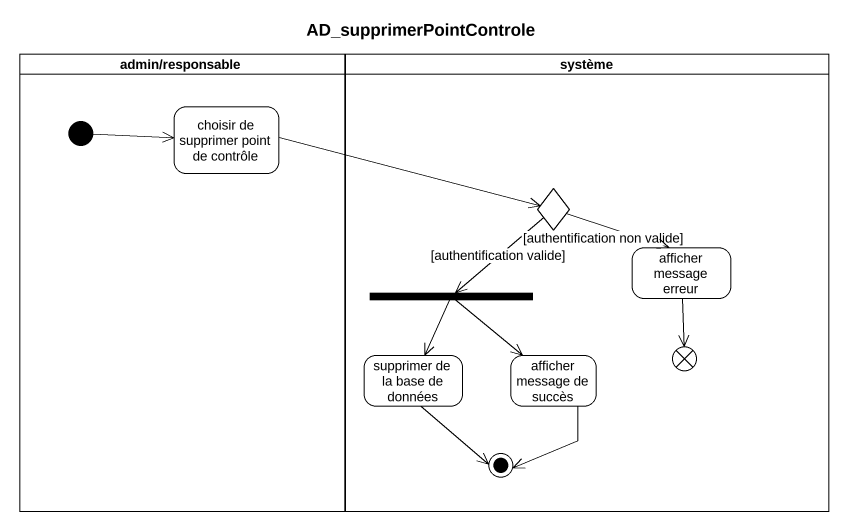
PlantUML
@startuml
title AD_supprimerPointControle
hide empty description
state "admin/responsable" as admin_responsable <<partition>> #FFFFFF {
  state "choisir de supprimer point de contrôle" as choisir_de_supprimer_point #FFFFFF
  [*] -right-> choisir_de_supprimer_point
}
state système <<partition>> #FFFFFF {
  state choice1 <<choice>> #FFFFFF
  state "afficher message erreur" as afficher_message_erreur #FFFFFF
  state fork1 <<fork>>
  state "supprimer de la base de données" as supprimer_de_la_base_de
  state "afficher message de succès" as afficher_message_de_succès
  state flowfinal1 <<end>>
  supprimer_de_la_base_de --> [*]
  afficher_message_de_succès --> [*]
}
choisir_de_supprimer_point -right-> choice1
choice1 -right-> afficher_message_erreur : [authentification non valide]
choice1 --> fork1 : [authentification valide]
afficher_message_erreur --> flowfinal1
fork1 --> supprimer_de_la_base_de
fork1 --> afficher_message_de_succès
@enduml
